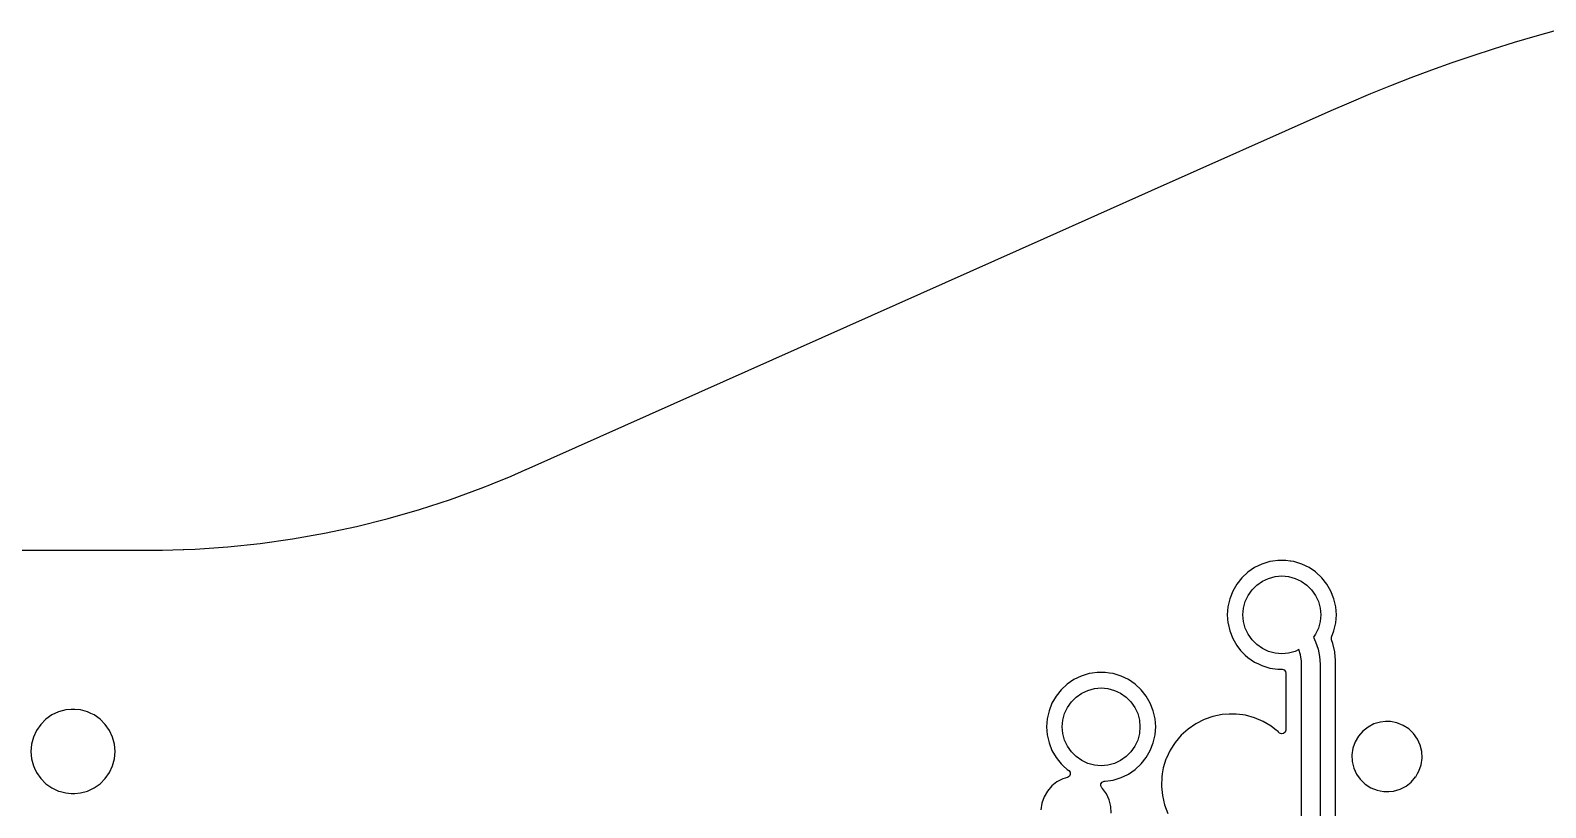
# Model space of a CAD drawing. Extents: x 68 to 346, y -197 to -84.
# Drawn here: x 205.63 to 254.38, y -111.03 to -86.01 of the extents above; entities that cross this region are included whole.
import ezdxf

# ---------------------------------------------------------------- set-up
doc = ezdxf.new("R2010")
doc.units = 0
doc.layers.add('BLACK', color=7, linetype='CONTINUOUS')

msp = doc.modelspace()

# ---------------------------------------------------------------- linework, layer by layer
at = {"layer": 'BLACK', "linetype": 'CONTINUOUS'}
for p, q in [((253.383, -86.4009), (254.044, -86.204)), ((254.044, -86.204), (254.731, -86.014)), ((252.046, -86.8258), (252.703, -86.6093)), ((252.703, -86.6093), (253.383, -86.4009)), ((250.721, -87.2884), (251.373, -87.052)), ((251.373, -87.052), (252.046, -86.8258)), ((249.404, -87.7896), (250.057, -87.5317)), ((250.057, -87.5317), (250.721, -87.2884)), ((248.065, -88.3439), (248.755, -88.0481)), ((248.755, -88.0481), (249.404, -87.7896)), ((241.704, -91.1712), (247.483, -88.5937)), ((247.483, -88.5937), (247.484, -88.5935)), ((247.484, -88.5935), (248.065, -88.3439)), ((238.254, -92.71), (241.704, -91.1712)), ((221.586, -100.144), (238.254, -92.71)), ((220.494, -100.605), (221.106, -100.358)), ((221.106, -100.358), (221.55, -100.16)), ((221.55, -100.16), (221.573, -100.149)), ((221.55, -100.16), (221.55, -100.16)), ((221.573, -100.149), (221.574, -100.149)), ((221.574, -100.149), (221.585, -100.144)), ((221.585, -100.144), (221.585, -100.144)), ((221.585, -100.144), (221.585, -100.144)), ((221.585, -100.144), (221.585, -100.144)), ((221.585, -100.144), (221.586, -100.144)), ((221.586, -100.144), (221.586, -100.144)), ((221.586, -100.144), (221.586, -100.144)), ((219.149, -101.11), (220.134, -100.751)), ((220.134, -100.751), (220.473, -100.614)), ((220.473, -100.614), (220.474, -100.614)), ((220.474, -100.614), (220.494, -100.605)), ((218.151, -101.435), (219.149, -101.11)), ((216.125, -101.979), (217.143, -101.724)), ((217.143, -101.724), (218.151, -101.435)), ((214.067, -102.379), (215.099, -102.197)), ((215.099, -102.197), (216.125, -101.979)), ((204.654, -102.745), (209.378, -102.745)), ((209.378, -102.745), (209.379, -102.745)), ((209.379, -102.745), (209.89, -102.745)), ((209.89, -102.745), (210.55, -102.722)), ((210.55, -102.722), (210.572, -102.722)), ((210.572, -102.722), (210.573, -102.721)), ((210.573, -102.721), (210.938, -102.709)), ((210.938, -102.709), (211.985, -102.635)), ((211.985, -102.635), (213.028, -102.526)), ((213.028, -102.526), (214.067, -102.379)), ((245.017, -103.304), (244.8, -103.452)), ((245.254, -103.19), (245.017, -103.304)), ((245.017, -103.304), (245.017, -103.304)), ((245.504, -103.113), (245.254, -103.19)), ((245.602, -103.098), (245.504, -103.113)), ((245.504, -103.113), (245.504, -103.113)), ((245.504, -103.113), (245.504, -103.113)), ((245.764, -103.074), (245.602, -103.098)), ((246.026, -103.074), (245.764, -103.074)), ((245.764, -103.074), (245.764, -103.074)), ((246.158, -103.094), (246.026, -103.074)), ((246.026, -103.074), (246.026, -103.074)), ((246.189, -103.098), (246.158, -103.094)), ((246.285, -103.113), (246.189, -103.098)), ((246.536, -103.19), (246.285, -103.113)), ((246.285, -103.113), (246.285, -103.113)), ((246.285, -103.113), (246.285, -103.113)), ((246.773, -103.304), (246.536, -103.19)), ((246.536, -103.19), (246.536, -103.19)), ((246.973, -103.44), (246.773, -103.304)), ((246.773, -103.304), (246.773, -103.304)), ((246.773, -103.304), (246.773, -103.304)), ((246.773, -103.304), (246.773, -103.304)), ((244.608, -103.63), (244.444, -103.835)), ((244.8, -103.452), (244.608, -103.63)), ((245.091, -103.867), (245.27, -103.742)), ((245.27, -103.742), (245.467, -103.65)), ((245.467, -103.65), (245.678, -103.593)), ((245.678, -103.593), (245.895, -103.574)), ((245.895, -103.574), (246.112, -103.593)), ((246.112, -103.593), (246.322, -103.65)), ((246.322, -103.65), (246.52, -103.742)), ((246.52, -103.742), (246.698, -103.867)), ((246.989, -103.452), (246.973, -103.44)), ((247.182, -103.63), (246.989, -103.452)), ((247.345, -103.835), (247.182, -103.63)), ((247.182, -103.63), (247.182, -103.63)), ((247.182, -103.63), (247.182, -103.63)), ((244.217, -104.307), (244.159, -104.563)), ((244.313, -104.063), (244.217, -104.307)), ((244.217, -104.307), (244.217, -104.307)), ((244.444, -103.835), (244.313, -104.063)), ((244.72, -104.397), (244.812, -104.199)), ((244.812, -104.199), (244.937, -104.021)), ((244.937, -104.021), (245.091, -103.867)), ((246.698, -103.867), (246.852, -104.021)), ((246.852, -104.021), (246.977, -104.199)), ((246.977, -104.199), (247.069, -104.397)), ((247.476, -104.063), (247.345, -103.835)), ((247.572, -104.307), (247.476, -104.063)), ((247.631, -104.563), (247.572, -104.307)), ((244.159, -104.563), (244.139, -104.824)), ((244.159, -104.563), (244.159, -104.563)), ((244.645, -104.824), (244.664, -104.607)), ((244.664, -104.607), (244.72, -104.397)), ((247.069, -104.397), (247.126, -104.607)), ((247.126, -104.607), (247.145, -104.824)), ((247.65, -104.824), (247.631, -104.563)), ((247.631, -104.563), (247.631, -104.563)), ((247.631, -104.563), (247.631, -104.563)), ((244.139, -104.824), (244.139, -104.824)), ((244.139, -104.824), (244.159, -105.086)), ((244.159, -105.086), (244.159, -105.086)), ((244.159, -105.086), (244.159, -105.086)), ((244.159, -105.086), (244.159, -105.086)), ((244.159, -105.086), (244.164, -105.108)), ((244.164, -105.108), (244.217, -105.342)), ((244.664, -105.041), (244.645, -104.824)), ((244.72, -105.252), (244.664, -105.041)), ((244.812, -105.449), (244.72, -105.252)), ((247.069, -105.252), (246.977, -105.449)), ((247.126, -105.041), (247.069, -105.252)), ((247.145, -104.824), (247.126, -105.041)), ((247.572, -105.342), (247.631, -105.086)), ((247.631, -105.078), (247.65, -104.824)), ((247.631, -105.086), (247.631, -105.078)), ((247.65, -104.824), (247.65, -104.824)), ((244.217, -105.342), (244.217, -105.342)), ((244.217, -105.342), (244.217, -105.342)), ((244.217, -105.342), (244.313, -105.586)), ((244.313, -105.586), (244.444, -105.813)), ((244.937, -105.628), (244.812, -105.449)), ((245.091, -105.782), (244.937, -105.628)), ((245.27, -105.907), (245.091, -105.782)), ((246.977, -105.449), (246.91, -105.545)), ((246.91, -105.545), (246.982, -105.69)), ((246.982, -105.69), (247.061, -105.924)), ((247.489, -105.556), (247.494, -105.54)), ((247.493, -105.626), (247.489, -105.556)), ((247.536, -105.75), (247.493, -105.626)), ((247.494, -105.54), (247.572, -105.342)), ((247.596, -106.012), (247.536, -105.75)), ((244.444, -105.813), (244.57, -105.97)), ((244.57, -105.97), (244.608, -106.018)), ((244.608, -106.018), (244.716, -106.118)), ((244.716, -106.118), (244.8, -106.197)), ((244.8, -106.197), (245.017, -106.344)), ((245.467, -105.999), (245.27, -105.907)), ((245.678, -106.055), (245.467, -105.999)), ((245.895, -106.074), (245.678, -106.055)), ((246.112, -106.055), (245.895, -106.074)), ((246.322, -105.999), (246.112, -106.055)), ((246.44, -105.944), (246.322, -105.999)), ((246.494, -106.111), (246.44, -105.944)), ((246.526, -106.312), (246.494, -106.111)), ((247.061, -105.924), (247.109, -106.166)), ((247.109, -106.166), (247.126, -106.413)), ((247.599, -106.041), (247.596, -106.012)), ((247.596, -106.012), (247.596, -106.012)), ((247.596, -106.012), (247.596, -106.012)), ((247.626, -106.279), (247.599, -106.041)), ((239.692, -106.717), (239.441, -106.794)), ((239.798, -106.701), (239.692, -106.717)), ((239.692, -106.717), (239.692, -106.717)), ((239.692, -106.717), (239.692, -106.717)), ((239.951, -106.678), (239.798, -106.701)), ((240.214, -106.678), (239.951, -106.678)), ((239.951, -106.678), (239.951, -106.678)), ((240.348, -106.698), (240.214, -106.678)), ((240.214, -106.678), (240.214, -106.678)), ((240.473, -106.717), (240.348, -106.698)), ((240.724, -106.794), (240.473, -106.717)), ((240.473, -106.717), (240.473, -106.717)), ((240.473, -106.717), (240.473, -106.717)), ((245.017, -106.344), (245.017, -106.344)), ((245.017, -106.344), (245.017, -106.344)), ((245.017, -106.344), (245.017, -106.344)), ((245.017, -106.344), (245.143, -106.405)), ((245.143, -106.405), (245.254, -106.458)), ((245.254, -106.458), (245.254, -106.458)), ((245.254, -106.458), (245.254, -106.458)), ((245.254, -106.458), (245.504, -106.536)), ((245.504, -106.536), (245.764, -106.575)), ((245.764, -106.575), (245.901, -106.575)), ((245.901, -106.575), (245.968, -106.594)), ((245.968, -106.594), (246.014, -106.647)), ((246.014, -106.647), (246.025, -106.699)), ((246.025, -106.699), (246.025, -108.533)), ((246.526, -106.413), (246.526, -106.312)), ((246.526, -118.232), (246.526, -106.413)), ((246.526, -106.413), (246.526, -106.413)), ((247.126, -106.413), (247.126, -106.413)), ((247.126, -106.413), (247.126, -106.413)), ((247.126, -106.413), (247.126, -118.381)), ((247.626, -106.413), (247.626, -106.279)), ((247.626, -106.464), (247.626, -106.413)), ((247.626, -106.413), (247.626, -106.413)), ((247.626, -109.332), (247.626, -106.464)), ((247.626, -106.464), (247.626, -106.464)), ((238.796, -107.234), (238.632, -107.439)), ((238.988, -107.056), (238.796, -107.234)), ((239.205, -106.908), (238.988, -107.056)), ((239.441, -106.794), (239.205, -106.908)), ((239.205, -106.908), (239.205, -106.908)), ((239.655, -107.254), (239.865, -107.197)), ((239.865, -107.197), (240.082, -107.178)), ((240.082, -107.178), (240.299, -107.197)), ((240.299, -107.197), (240.51, -107.254)), ((240.96, -106.908), (240.724, -106.794)), ((240.724, -106.794), (240.724, -106.794)), ((241.177, -107.056), (240.96, -106.908)), ((240.96, -106.908), (240.96, -106.908)), ((240.96, -106.908), (240.96, -106.908)), ((240.96, -106.908), (240.96, -106.908)), ((241.369, -107.234), (241.177, -107.056)), ((241.533, -107.439), (241.369, -107.234)), ((241.369, -107.234), (241.369, -107.234)), ((241.369, -107.234), (241.369, -107.234)), ((238.501, -107.667), (238.405, -107.911)), ((238.632, -107.439), (238.501, -107.667)), ((239, -107.803), (239.125, -107.625)), ((239.125, -107.625), (239.279, -107.471)), ((239.279, -107.471), (239.457, -107.346)), ((239.457, -107.346), (239.655, -107.254)), ((240.51, -107.254), (240.707, -107.346)), ((240.707, -107.346), (240.886, -107.471)), ((240.886, -107.471), (241.04, -107.625)), ((241.04, -107.625), (241.165, -107.803)), ((241.664, -107.667), (241.533, -107.439)), ((241.76, -107.911), (241.664, -107.667)), ((206.139, -108.182), (205.972, -108.349)), ((206.332, -108.046), (206.139, -108.182)), ((206.546, -107.946), (206.332, -108.046)), ((206.332, -108.046), (206.332, -108.046)), ((206.775, -107.885), (206.546, -107.946)), ((206.546, -107.946), (206.546, -107.946)), ((206.951, -107.87), (206.775, -107.885)), ((206.775, -107.885), (206.775, -107.885)), ((207.069, -107.87), (206.951, -107.87)), ((207.245, -107.885), (207.069, -107.87)), ((207.474, -107.946), (207.245, -107.885)), ((207.245, -107.885), (207.245, -107.885)), ((207.581, -107.996), (207.474, -107.946)), ((207.474, -107.946), (207.474, -107.946)), ((207.474, -107.946), (207.474, -107.946)), ((207.688, -108.046), (207.581, -107.996)), ((207.881, -108.182), (207.688, -108.046)), ((207.688, -108.046), (207.688, -108.046)), ((208.048, -108.349), (207.881, -108.182)), ((238.347, -108.167), (238.327, -108.428)), ((238.405, -107.911), (238.347, -108.167)), ((238.347, -108.167), (238.347, -108.167)), ((238.405, -107.911), (238.405, -107.911)), ((238.832, -108.428), (238.851, -108.211)), ((238.851, -108.211), (238.908, -108.001)), ((238.908, -108.001), (239, -107.803)), ((241.165, -107.803), (241.257, -108.001)), ((241.257, -108.001), (241.313, -108.211)), ((241.313, -108.211), (241.332, -108.428)), ((241.818, -108.167), (241.76, -107.911)), ((241.838, -108.428), (241.818, -108.167)), ((241.818, -108.167), (241.818, -108.167)), ((241.818, -108.167), (241.818, -108.167)), ((243.395, -108.191), (243.126, -108.327)), ((243.68, -108.093), (243.395, -108.191)), ((243.395, -108.191), (243.395, -108.191)), ((243.975, -108.033), (243.68, -108.093)), ((244.2, -108.018), (243.975, -108.033)), ((243.975, -108.033), (243.975, -108.033)), ((244.426, -108.018), (244.2, -108.018)), ((244.2, -108.018), (244.2, -108.018)), ((244.638, -108.046), (244.426, -108.018)), ((244.725, -108.058), (244.638, -108.046)), ((245.015, -108.137), (244.725, -108.058)), ((245.293, -108.255), (245.015, -108.137)), ((245.015, -108.137), (245.015, -108.137)), ((205.836, -108.542), (205.736, -108.756)), ((205.972, -108.349), (205.836, -108.542)), ((205.836, -108.542), (205.836, -108.542)), ((205.972, -108.349), (205.972, -108.349)), ((208.184, -108.542), (208.048, -108.349)), ((208.284, -108.756), (208.184, -108.542)), ((208.184, -108.542), (208.184, -108.542)), ((238.327, -108.428), (238.327, -108.428)), ((238.327, -108.428), (238.347, -108.69)), ((238.347, -108.69), (238.347, -108.69)), ((238.347, -108.69), (238.405, -108.946)), ((238.851, -108.645), (238.832, -108.428)), ((238.908, -108.856), (238.851, -108.645)), ((241.313, -108.645), (241.257, -108.856)), ((241.332, -108.428), (241.313, -108.645)), ((241.76, -108.946), (241.818, -108.69)), ((241.818, -108.69), (241.819, -108.675)), ((241.819, -108.675), (241.838, -108.428)), ((241.838, -108.428), (241.838, -108.428)), ((242.654, -108.7), (242.46, -108.93)), ((242.878, -108.498), (242.654, -108.7)), ((243.126, -108.327), (242.878, -108.498)), ((245.552, -108.408), (245.293, -108.255)), ((245.665, -108.498), (245.552, -108.408)), ((245.552, -108.408), (245.552, -108.408)), ((245.552, -108.408), (245.552, -108.408)), ((245.784, -108.592), (245.665, -108.498)), ((245.789, -108.595), (245.784, -108.592)), ((245.812, -108.619), (245.789, -108.595)), ((245.82, -108.627), (245.812, -108.619)), ((245.883, -108.656), (245.82, -108.627)), ((245.953, -108.646), (245.883, -108.656)), ((246.005, -108.6), (245.953, -108.646)), ((246.025, -108.533), (246.005, -108.6)), ((248.498, -108.568), (248.357, -108.73)), ((248.667, -108.435), (248.498, -108.568)), ((248.498, -108.568), (248.498, -108.568)), ((248.858, -108.336), (248.667, -108.435)), ((249.064, -108.276), (248.858, -108.336)), ((249.225, -108.26), (249.064, -108.276)), ((249.064, -108.276), (249.064, -108.276)), ((249.386, -108.26), (249.225, -108.26)), ((249.597, -108.301), (249.386, -108.26)), ((249.386, -108.26), (249.386, -108.26)), ((249.796, -108.381), (249.597, -108.301)), ((249.977, -108.497), (249.796, -108.381)), ((250.133, -108.645), (249.977, -108.497)), ((250.133, -108.646), (250.133, -108.645)), ((250.258, -108.821), (250.133, -108.646)), ((250.133, -108.646), (250.133, -108.646)), ((205.675, -108.985), (205.654, -109.22)), ((205.736, -108.756), (205.675, -108.985)), ((205.675, -108.985), (205.675, -108.985)), ((205.736, -108.756), (205.736, -108.756)), ((208.345, -108.985), (208.284, -108.756)), ((208.366, -109.22), (208.345, -108.985)), ((238.405, -108.946), (238.405, -108.946)), ((238.405, -108.946), (238.405, -108.946)), ((238.405, -108.946), (238.501, -109.19)), ((238.501, -109.19), (238.632, -109.417)), ((239, -109.053), (238.908, -108.856)), ((239.125, -109.232), (239, -109.053)), ((241.165, -109.053), (241.04, -109.232)), ((241.257, -108.856), (241.165, -109.053)), ((241.533, -109.417), (241.664, -109.19)), ((241.664, -109.19), (241.76, -108.946)), ((242.298, -109.184), (242.172, -109.455)), ((242.46, -108.93), (242.298, -109.184)), ((242.298, -109.184), (242.298, -109.184)), ((248.18, -109.119), (248.149, -109.332)), ((248.25, -108.916), (248.18, -109.119)), ((248.18, -109.119), (248.18, -109.119)), ((248.357, -108.73), (248.25, -108.916)), ((250.347, -109.016), (250.258, -108.821)), ((250.397, -109.225), (250.347, -109.016)), ((205.654, -109.22), (205.654, -109.22)), ((205.654, -109.22), (205.675, -109.455)), ((205.675, -109.455), (205.675, -109.455)), ((205.675, -109.455), (205.736, -109.684)), ((208.284, -109.684), (208.345, -109.455)), ((208.345, -109.455), (208.366, -109.22)), ((238.632, -109.417), (238.707, -109.511)), ((238.707, -109.511), (238.796, -109.622)), ((238.796, -109.622), (238.862, -109.684)), ((239.279, -109.386), (239.125, -109.232)), ((239.457, -109.511), (239.279, -109.386)), ((239.655, -109.603), (239.457, -109.511)), ((239.865, -109.659), (239.655, -109.603)), ((240.082, -109.678), (239.865, -109.659)), ((240.299, -109.659), (240.082, -109.678)), ((240.51, -109.603), (240.299, -109.659)), ((240.707, -109.511), (240.51, -109.603)), ((240.886, -109.386), (240.707, -109.511)), ((241.04, -109.232), (240.886, -109.386)), ((241.177, -109.801), (241.369, -109.622)), ((241.369, -109.622), (241.533, -109.417)), ((242.168, -109.465), (242.081, -109.745)), ((242.171, -109.457), (242.168, -109.465)), ((242.172, -109.455), (242.171, -109.457)), ((247.626, -118.381), (247.626, -109.332)), ((248.149, -109.332), (248.149, -109.332)), ((248.149, -109.332), (248.159, -109.547)), ((248.159, -109.547), (248.21, -109.756)), ((250.307, -109.856), (250.377, -109.652)), ((250.377, -109.652), (250.408, -109.44)), ((250.408, -109.44), (250.397, -109.225)), ((205.736, -109.684), (205.736, -109.684)), ((205.736, -109.684), (205.736, -109.684)), ((205.736, -109.684), (205.77, -109.756)), ((205.77, -109.756), (205.836, -109.898)), ((205.836, -109.898), (205.836, -109.898)), ((205.836, -109.898), (205.972, -110.091)), ((205.972, -110.091), (206.139, -110.258)), ((207.881, -110.258), (208.048, -110.091)), ((208.048, -110.091), (208.184, -109.898)), ((208.184, -109.898), (208.284, -109.684)), ((238.853, -110.101), (238.661, -110.199)), ((239.003, -110.056), (238.853, -110.101)), ((238.862, -109.684), (238.988, -109.801)), ((238.988, -109.801), (239.038, -109.835)), ((239.06, -110.021), (239.003, -110.056)), ((239.038, -109.835), (239.082, -109.889)), ((239.09, -109.958), (239.06, -110.021)), ((239.082, -109.889), (239.09, -109.958)), ((240.214, -110.179), (240.473, -110.14)), ((240.473, -110.14), (240.724, -110.062)), ((240.724, -110.062), (240.94, -109.958)), ((240.94, -109.958), (240.96, -109.948)), ((240.96, -109.948), (241.177, -109.801)), ((240.96, -109.948), (240.96, -109.948)), ((240.96, -109.948), (240.96, -109.948)), ((242.031, -110.042), (242.021, -110.342)), ((242.048, -109.942), (242.031, -110.042)), ((242.081, -109.745), (242.048, -109.942)), ((248.21, -109.756), (248.21, -109.756)), ((248.21, -109.756), (248.298, -109.948)), ((248.298, -109.948), (248.299, -109.951)), ((248.299, -109.951), (248.412, -110.11)), ((248.412, -110.11), (248.424, -110.126)), ((248.424, -110.126), (248.424, -110.126)), ((248.424, -110.126), (248.579, -110.275)), ((250.059, -110.204), (250.199, -110.042)), ((250.199, -110.042), (250.2, -110.04)), ((250.2, -110.04), (250.261, -109.935)), ((250.261, -109.935), (250.307, -109.856)), ((206.139, -110.258), (206.332, -110.394)), ((206.332, -110.394), (206.332, -110.394)), ((206.332, -110.394), (206.546, -110.494)), ((206.546, -110.494), (206.546, -110.494)), ((206.546, -110.494), (206.546, -110.494)), ((206.546, -110.494), (206.601, -110.509)), ((206.601, -110.509), (206.775, -110.555)), ((206.775, -110.555), (206.951, -110.57)), ((206.951, -110.57), (207.069, -110.57)), ((207.069, -110.57), (207.245, -110.555)), ((207.245, -110.555), (207.474, -110.494)), ((207.474, -110.494), (207.688, -110.394)), ((207.688, -110.394), (207.877, -110.261)), ((207.688, -110.394), (207.688, -110.394)), ((207.688, -110.394), (207.688, -110.394)), ((207.877, -110.261), (207.881, -110.258)), ((238.352, -110.494), (238.244, -110.68)), ((238.493, -110.332), (238.352, -110.494)), ((238.661, -110.199), (238.493, -110.332)), ((238.493, -110.332), (238.493, -110.332)), ((240.074, -110.332), (240.077, -110.262)), ((240.109, -110.392), (240.074, -110.332)), ((240.077, -110.262), (240.118, -110.205)), ((240.127, -110.41), (240.109, -110.392)), ((240.118, -110.205), (240.183, -110.179)), ((240.252, -110.585), (240.127, -110.41)), ((240.183, -110.179), (240.195, -110.179)), ((240.195, -110.179), (240.214, -110.179)), ((240.341, -110.78), (240.252, -110.585)), ((242.021, -110.342), (242.021, -110.343)), ((242.021, -110.343), (242.051, -110.643)), ((242.051, -110.643), (242.051, -110.643)), ((242.051, -110.643), (242.121, -110.936)), ((248.579, -110.275), (248.579, -110.275)), ((248.579, -110.275), (248.579, -110.275)), ((248.579, -110.275), (248.76, -110.391)), ((248.76, -110.391), (248.96, -110.471)), ((248.96, -110.471), (249.056, -110.489)), ((249.056, -110.489), (249.171, -110.511)), ((249.171, -110.511), (249.171, -110.511)), ((249.171, -110.511), (249.332, -110.511)), ((249.332, -110.511), (249.492, -110.496)), ((249.332, -110.511), (249.332, -110.511)), ((249.492, -110.496), (249.699, -110.436)), ((249.699, -110.436), (249.89, -110.337)), ((249.89, -110.337), (250.059, -110.204)), ((238.174, -110.884), (238.143, -111.096)), ((238.244, -110.68), (238.174, -110.884)), ((238.174, -110.884), (238.174, -110.884)), ((240.392, -110.989), (240.341, -110.78)), ((240.402, -111.204), (240.392, -110.989)), ((242.121, -110.936), (242.121, -110.936)), ((242.121, -110.936), (242.23, -111.217))]:
    msp.add_line(p, q, dxfattribs=at)

doc.saveas('drawing.dxf')
